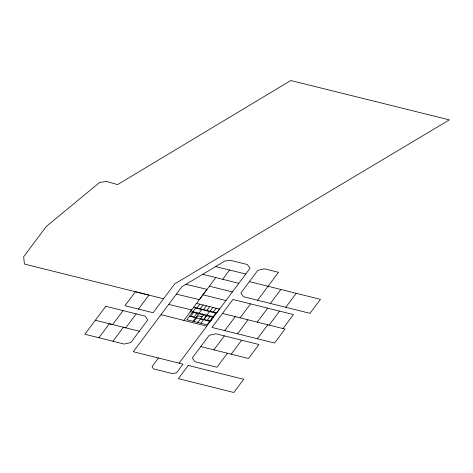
<?xml version="1.0" encoding="UTF-8"?>
<svg xmlns="http://www.w3.org/2000/svg" width="473" height="473" viewBox="0 0 473 473"><rect width="100%" height="100%" fill="white"/><g stroke="black" fill="none" stroke-linecap="round" stroke-linejoin="round"><path stroke-width="0.71" d="M222.777 279.312L229.541 270.012M190.199 311.873L191.671 309.898L168.642 304.411M98.892 337.746L109.352 323.763L125.741 327.842L136.212 313.877M123.098 310.607L112.645 324.584L95.333 320.262M112.917 341.246L123.388 327.257L139.299 331.23M138.447 309.076L148.906 295.099L135.432 291.735L124.978 305.718L153.104 312.73L174.673 283.918L449.35 119.888L290.8 80.511L117.576 184.594L106.508 181.455L99.596 182.442L46.295 226.478L23.65 256.78L24.448 264.052L163.563 298.759M179.096 363.158L250.004 268.368L247.379 264.543L230.558 260.345L224.965 260.99L181.88 286.727L133.297 351.717L183.016 364.139L176.589 372.73L172.615 373.635L153.624 368.899L152.058 366.61L158.49 358.014M160.956 314.681L183.826 320.398L215.836 277.574M193.634 312.476L190.808 316.254L194.078 317.07L196.904 313.292M197.022 307.941L199.848 304.163M200.292 308.757L203.118 304.979M193.014 321.256L201.711 309.632M193.889 321.474L198.128 315.81L202.054 316.786M203.567 309.573L206.394 305.795M197.815 322.456L203.449 314.923M206.837 310.389L209.663 306.61M200.865 323.213L209.563 311.589M203.893 319.517L206.719 315.739M210.107 311.204L212.933 307.426M207.162 320.333L209.988 316.555M213.382 312.02L216.208 308.242M213.258 317.371L210.438 321.143L200.623 318.701M216.652 312.836L219.478 309.058M222.476 313.451L212.016 327.44L274.553 343.037L285.024 329.054L222.476 313.451L232.929 299.48L293.449 314.58L282.996 328.552M213.897 349.86L224.35 335.889L258.95 344.515L248.491 358.481L200.794 346.591M240.083 317.844L250.536 303.873M257.59 300.266L278.502 272.306L264.454 268.8L257.82 270.314L240.917 292.935L243.542 296.76L309.992 313.333L320.463 299.356L249.377 281.612M237.535 333.808L248.006 319.819M227.454 353.242L216.995 367.225L194.959 361.739L192.34 357.907L209.243 335.286L215.871 333.778L224.35 335.889M231.202 354.171L241.644 340.205M270.373 303.453L280.832 289.464M257.235 322.125L267.688 308.154M257.347 338.751L267.819 324.768M269.131 325.093L279.584 311.116M285.781 307.296L296.252 293.313M224.764 330.621L235.247 316.632M176.334 294.141L199.358 299.628L207.032 289.346L185.919 284.314M215.582 266.595L245.794 273.997M202.692 274.293L238.824 283.333M209.397 286.189L232.385 291.936M202.952 294.809L225.946 300.544M196.579 303.347L219.561 309.082M193.753 307.125L216.735 312.854M192.866 311.63L213.098 316.679M190.359 311.66L213.347 317.389M189.478 316.165L209.71 321.208M183.826 320.398L206.796 326.145M105.781 306.291L84.868 334.251L124.204 344.06L130.838 342.547L147.742 319.925L145.122 316.1L105.781 306.291M195.52 308.083L186.823 319.713L207.056 324.756L215.753 313.132L195.52 308.083M188.236 365.44L178.356 378.648L233.833 392.489L243.725 379.275L188.236 365.44"/></g></svg>
